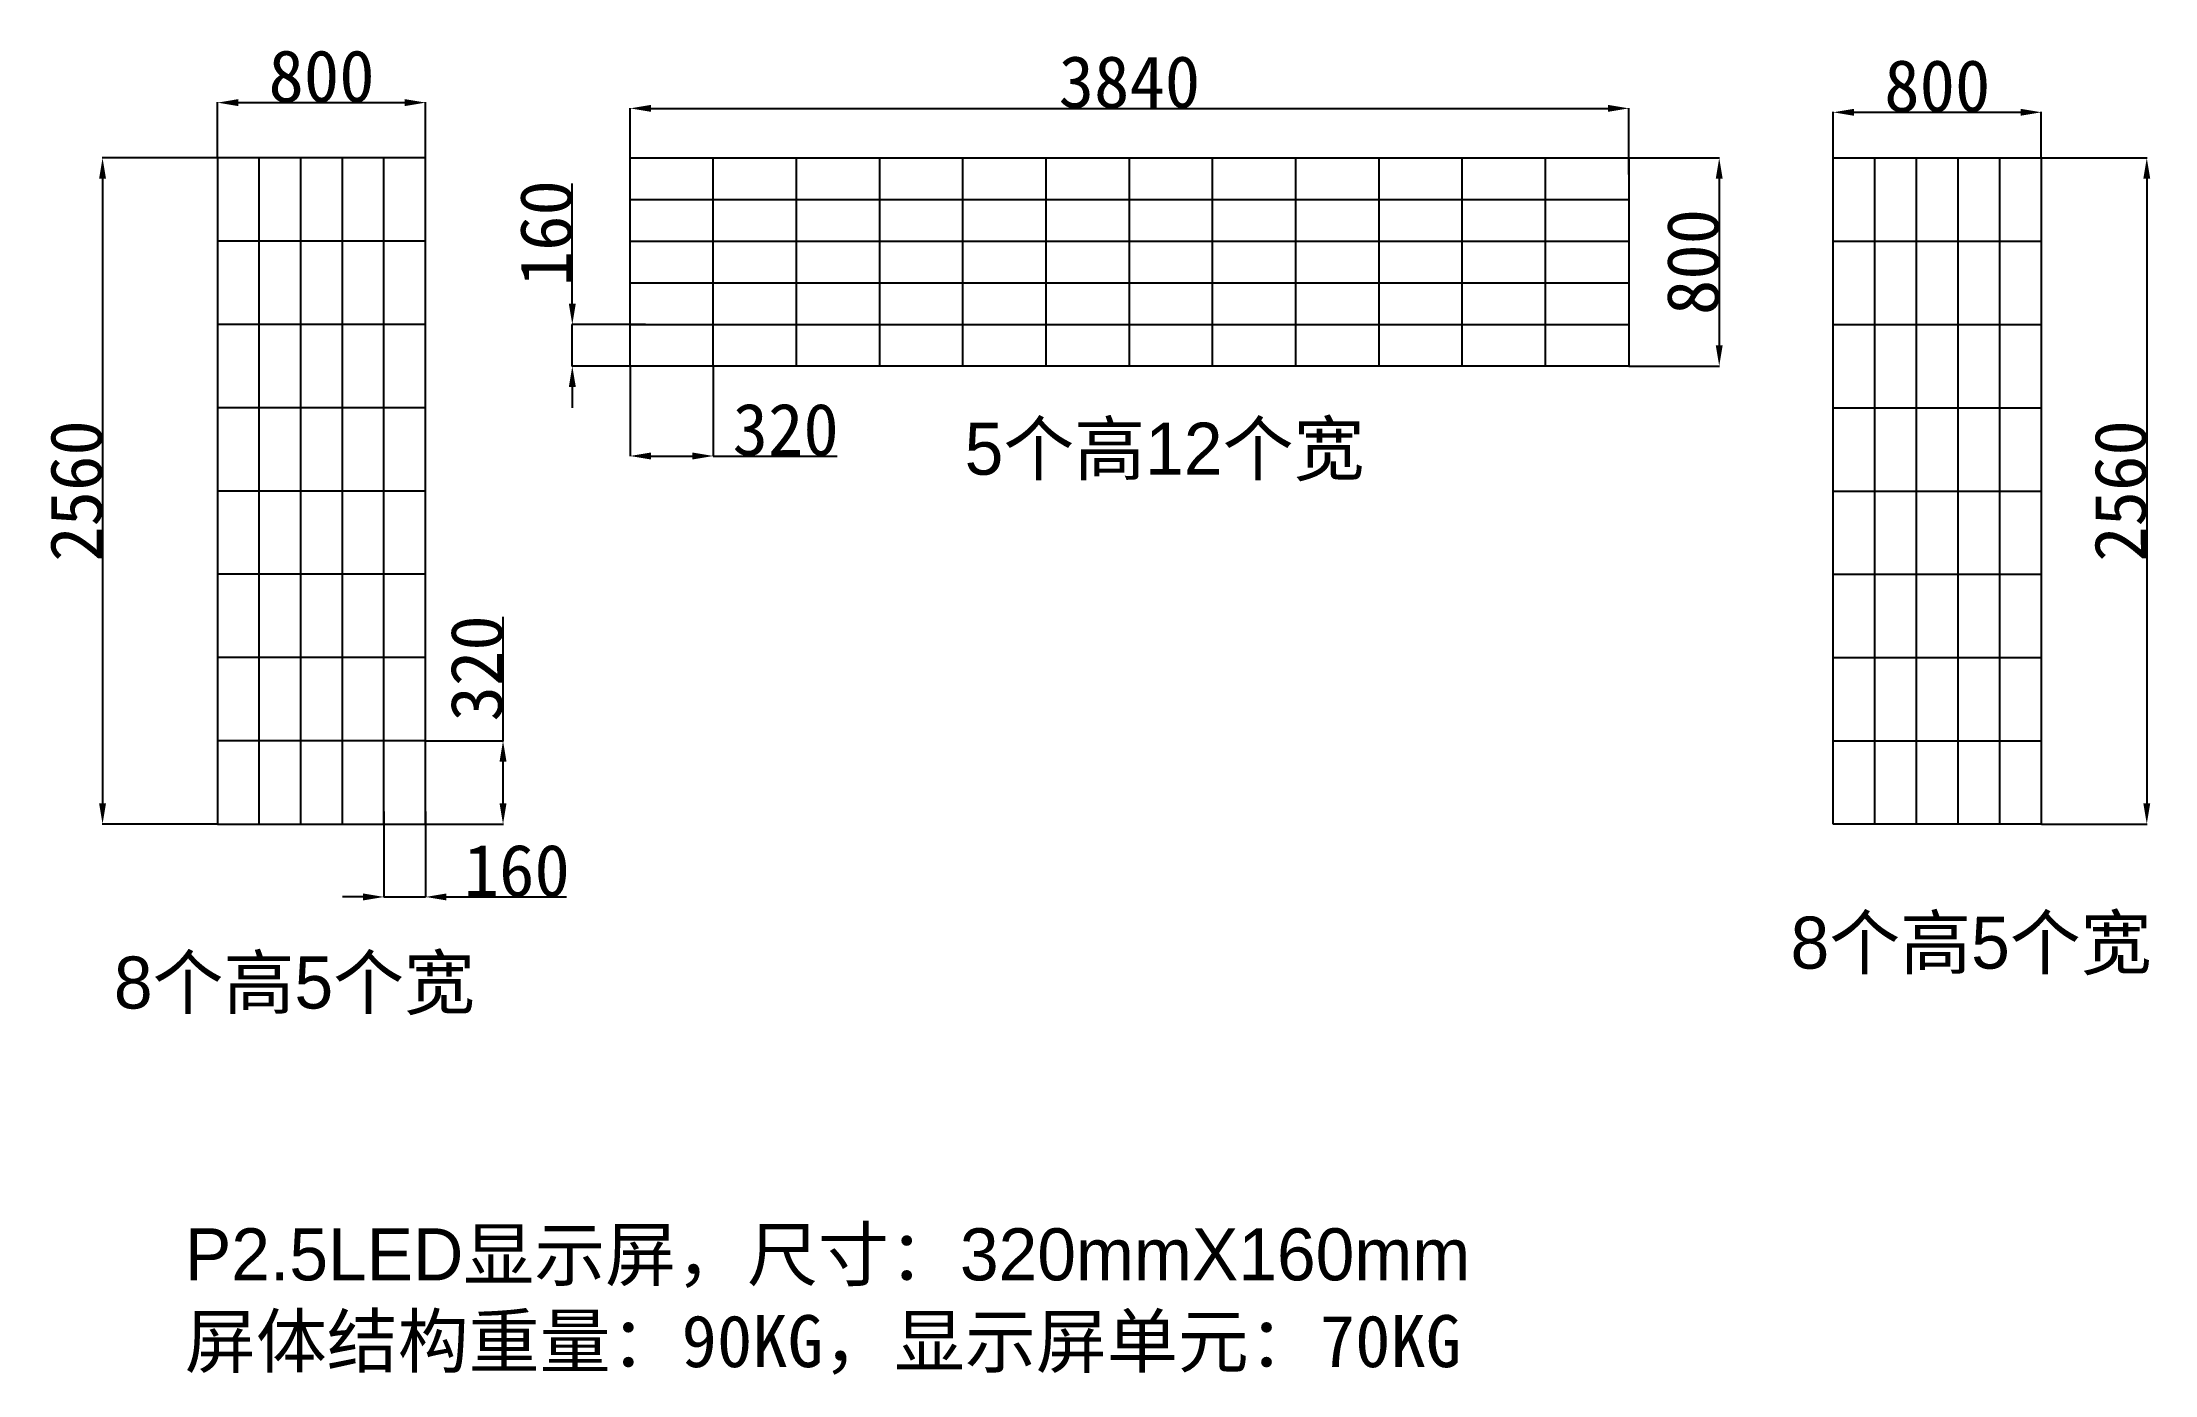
# Model space of a CAD drawing. Header units: millimetres. Extents: x 1693472 to 1701595, y -1723064 to -1717943.
import ezdxf

# ---------------------------------------------------------------- set-up
doc = ezdxf.new("R2010")
doc.units = ezdxf.units.MM
doc.header["$LTSCALE"] = 10
doc.header["$PDSIZE"] = -1
doc.styles.add('SLDTEXTSTYLE0', font='')
doc.styles.get("Standard").update_dxf_attribs({"font": 'Gothic.ttf'})
doc.styles.get('SLDTEXTSTYLE0').set_extended_font_data('宋体')
doc.dimstyles.new('ISO-25', dxfattribs={"dimtxt": 200, "dimasz": 80, "dimexe": 1.25, "dimexo": 0.625, "dimtad": 1, "dimtxsty": 'SLDTEXTSTYLE0', "dimcen": 2.5, "dimazin": 0, "dimtfac": 1, "dimtmove": 0, "dimatfit": 3, "dimfxl": 1, "dimarcsym": 0})

# ---------------------------------------------------------------- blocks, each defined once
blk = doc.blocks.new('*D2878')
at = {"color": 0, "lineweight": -2}
for p, q in [((1699573.3, -1718387.6), (1699921.7, -1718387.6)), ((1699920.5, -1718467.6), (1699920.5, -1719107.6)), ((1699573.3, -1719187.6), (1699921.7, -1719187.6))]:
    blk.add_line(p, q, dxfattribs=at)
at = {"color": 0}
for points in [[(1699907.1, -1718467.6), (1699933.8, -1718467.6), (1699920.5, -1718387.6)], [(1699907.1, -1719107.6), (1699933.8, -1719107.6), (1699920.5, -1719187.6)]]:
    blk.add_solid(points, dxfattribs=at)
at = {"layer": 'Defpoints', "color": 0}
for p in [(1699572.6, -1718387.6), (1699572.6, -1719187.6), (1699920.5, -1719187.6)]:
    blk.add_point(p, dxfattribs=at)
at = {"color": 0, "insert": (1699819.8, -1718787.6), "char_height": 200, "attachment_point": 5, "rotation": 90, "style": 'SLDTEXTSTYLE0'}
blk.add_mtext('800', dxfattribs=at)
blk = doc.blocks.new('*D2879')
at = {"color": 0, "lineweight": -2}
for p, q in [((1700359, -1718387), (1700359, -1718211)), ((1700439, -1718212.3), (1701079, -1718212.3)), ((1701159, -1718387), (1701159, -1718211))]:
    blk.add_line(p, q, dxfattribs=at)
at = {"color": 0}
for points in [[(1700439, -1718198.9), (1700439, -1718225.6), (1700359, -1718212.3)], [(1701079, -1718198.9), (1701079, -1718225.6), (1701159, -1718212.3)]]:
    blk.add_solid(points, dxfattribs=at)
at = {"layer": 'Defpoints', "color": 0}
for p in [(1701159, -1718212.3), (1700359, -1718387.6), (1701159, -1718387.6)]:
    blk.add_point(p, dxfattribs=at)
at = {"color": 0, "insert": (1700759, -1718111.7), "char_height": 200, "attachment_point": 5, "style": 'SLDTEXTSTYLE0'}
blk.add_mtext('800', dxfattribs=at)
blk = doc.blocks.new('*D2880')
at = {"color": 0, "lineweight": -2}
for p, q in [((1701159.6, -1718387.6), (1701565.8, -1718387.6)), ((1701564.5, -1718467.6), (1701564.5, -1720867.6)), ((1701159.6, -1720947.6), (1701565.8, -1720947.6))]:
    blk.add_line(p, q, dxfattribs=at)
at = {"color": 0}
for points in [[(1701551.2, -1718467.6), (1701577.8, -1718467.6), (1701564.5, -1718387.6)], [(1701551.2, -1720867.6), (1701577.8, -1720867.6), (1701564.5, -1720947.6)]]:
    blk.add_solid(points, dxfattribs=at)
at = {"layer": 'Defpoints', "color": 0}
for p in [(1701159, -1718387.6), (1701159, -1720947.6), (1701564.5, -1720947.6)]:
    blk.add_point(p, dxfattribs=at)
at = {"color": 0, "insert": (1701463.9, -1719667.6), "char_height": 200, "attachment_point": 5, "rotation": 90, "style": 'SLDTEXTSTYLE0'}
blk.add_mtext('2560', dxfattribs=at)
blk = doc.blocks.new('*D2881')
at = {"color": 0, "lineweight": -2}
for p, q in [((1694146.3, -1718387), (1694146.3, -1718173.8)), ((1694226.3, -1718175.1), (1694866.3, -1718175.1)), ((1694946.3, -1718387), (1694946.3, -1718173.8))]:
    blk.add_line(p, q, dxfattribs=at)
at = {"color": 0}
for points in [[(1694226.3, -1718161.7), (1694226.3, -1718188.4), (1694146.3, -1718175.1)], [(1694866.3, -1718161.7), (1694866.3, -1718188.4), (1694946.3, -1718175.1)]]:
    blk.add_solid(points, dxfattribs=at)
at = {"layer": 'Defpoints', "color": 0}
for p in [(1694946.3, -1718175.1), (1694146.3, -1718387.6), (1694946.3, -1718387.6)]:
    blk.add_point(p, dxfattribs=at)
at = {"color": 0, "insert": (1694546.3, -1718074.4), "char_height": 200, "attachment_point": 5, "style": 'SLDTEXTSTYLE0'}
blk.add_mtext('800', dxfattribs=at)
blk = doc.blocks.new('*D2882')
at = {"color": 0, "lineweight": -2}
for p, q in [((1694145.7, -1718387.6), (1693703, -1718387.6)), ((1693704.2, -1718467.6), (1693704.2, -1720867.6)), ((1694145.7, -1720947.6), (1693703, -1720947.6))]:
    blk.add_line(p, q, dxfattribs=at)
at = {"color": 0}
for points in [[(1693690.9, -1718467.6), (1693717.6, -1718467.6), (1693704.2, -1718387.6)], [(1693690.9, -1720867.6), (1693717.6, -1720867.6), (1693704.2, -1720947.6)]]:
    blk.add_solid(points, dxfattribs=at)
at = {"layer": 'Defpoints', "color": 0}
for p in [(1694146.3, -1718387.6), (1693704.2, -1720947.6), (1694146.3, -1720947.6)]:
    blk.add_point(p, dxfattribs=at)
at = {"color": 0, "insert": (1693603.6, -1719667.6), "char_height": 200, "attachment_point": 5, "rotation": 90, "style": 'SLDTEXTSTYLE0'}
blk.add_mtext('2560', dxfattribs=at)
blk = doc.blocks.new('*D2883')
at = {"color": 0, "lineweight": -2}
for p, q in [((1695244.1, -1720627.6), (1695244.1, -1720150.8)), ((1694946.9, -1720627.6), (1695245.3, -1720627.6)), ((1695244.1, -1720867.6), (1695244.1, -1720707.6)), ((1694946.9, -1720947.6), (1695245.3, -1720947.6))]:
    blk.add_line(p, q, dxfattribs=at)
at = {"color": 0}
for points in [[(1695230.7, -1720707.6), (1695257.4, -1720707.6), (1695244.1, -1720627.6)], [(1695230.7, -1720867.6), (1695257.4, -1720867.6), (1695244.1, -1720947.6)]]:
    blk.add_solid(points, dxfattribs=at)
at = {"layer": 'Defpoints', "color": 0}
for p in [(1694946.3, -1720627.6), (1695244.1, -1720627.6), (1694946.3, -1720947.6)]:
    blk.add_point(p, dxfattribs=at)
at = {"color": 0, "insert": (1695143.4, -1720349.2), "char_height": 200, "attachment_point": 5, "rotation": 90, "style": 'SLDTEXTSTYLE0'}
blk.add_mtext('320', dxfattribs=at)
blk = doc.blocks.new('*D2884')
at = {"color": 0, "lineweight": -2}
for p, q in [((1694786.3, -1720899.8), (1694786.3, -1721228.8)), ((1694946.3, -1720899.8), (1694946.3, -1721228.8)), ((1694706.3, -1721227.6), (1694626.3, -1721227.6)), ((1694786.3, -1721227.6), (1694946.3, -1721227.6)), ((1695026.3, -1721227.6), (1695487.6, -1721227.6))]:
    blk.add_line(p, q, dxfattribs=at)
at = {"color": 0}
for points in [[(1694706.3, -1721214.3), (1694706.3, -1721240.9), (1694786.3, -1721227.6)], [(1695026.3, -1721214.3), (1695026.3, -1721240.9), (1694946.3, -1721227.6)]]:
    blk.add_solid(points, dxfattribs=at)
at = {"layer": 'Defpoints', "color": 0}
for p in [(1694786.3, -1720899.2), (1694946.3, -1720899.2), (1694946.3, -1721227.6)]:
    blk.add_point(p, dxfattribs=at)
at = {"color": 0, "insert": (1695296.9, -1721127), "char_height": 200, "attachment_point": 5, "style": 'SLDTEXTSTYLE0'}
blk.add_mtext('160', dxfattribs=at)
blk = doc.blocks.new('*D2885')
at = {"color": 0, "lineweight": -2}
for p, q in [((1695732.6, -1719188.2), (1695732.6, -1719534.3)), ((1696052.6, -1719188.2), (1696052.6, -1719534.3)), ((1695812.6, -1719533.1), (1695972.6, -1719533.1)), ((1696052.6, -1719533.1), (1696529.4, -1719533.1))]:
    blk.add_line(p, q, dxfattribs=at)
at = {"color": 0}
for points in [[(1695812.6, -1719519.7), (1695812.6, -1719546.4), (1695732.6, -1719533.1)], [(1695972.6, -1719519.7), (1695972.6, -1719546.4), (1696052.6, -1719533.1)]]:
    blk.add_solid(points, dxfattribs=at)
at = {"layer": 'Defpoints', "color": 0}
for p in [(1695732.6, -1719187.6), (1696052.6, -1719187.6), (1696052.6, -1719533.1)]:
    blk.add_point(p, dxfattribs=at)
at = {"color": 0, "insert": (1696331, -1719432.4), "char_height": 200, "attachment_point": 5, "style": 'SLDTEXTSTYLE0'}
blk.add_mtext('320', dxfattribs=at)
blk = doc.blocks.new('*D2886')
at = {"color": 0, "lineweight": -2}
for p, q in [((1695510.5, -1718947.6), (1695510.5, -1718486.4)), ((1695792, -1719027.6), (1695509.3, -1719027.6)), ((1695510.5, -1719187.6), (1695510.5, -1719027.6)), ((1695792, -1719187.6), (1695509.3, -1719187.6)), ((1695510.5, -1719267.6), (1695510.5, -1719347.6))]:
    blk.add_line(p, q, dxfattribs=at)
at = {"color": 0}
for points in [[(1695497.2, -1718947.6), (1695523.9, -1718947.6), (1695510.5, -1719027.6)], [(1695497.2, -1719267.6), (1695523.9, -1719267.6), (1695510.5, -1719187.6)]]:
    blk.add_solid(points, dxfattribs=at)
at = {"layer": 'Defpoints', "color": 0}
for p in [(1695510.5, -1719027.6), (1695792.7, -1719027.6), (1695792.7, -1719187.6)]:
    blk.add_point(p, dxfattribs=at)
at = {"color": 0, "insert": (1695409.9, -1718677), "char_height": 200, "attachment_point": 5, "rotation": 90, "style": 'SLDTEXTSTYLE0'}
blk.add_mtext('160', dxfattribs=at)
blk = doc.blocks.new('*D2890')
at = {"color": 0, "lineweight": -2}
for p, q in [((1695732.6, -1718451.4), (1695732.6, -1718195.9)), ((1695812.6, -1718197.2), (1699492.6, -1718197.2)), ((1699572.6, -1718451.4), (1699572.6, -1718195.9))]:
    blk.add_line(p, q, dxfattribs=at)
at = {"color": 0}
for points in [[(1695812.6, -1718183.8), (1695812.6, -1718210.5), (1695732.6, -1718197.2)], [(1699492.6, -1718183.8), (1699492.6, -1718210.5), (1699572.6, -1718197.2)]]:
    blk.add_solid(points, dxfattribs=at)
at = {"layer": 'Defpoints', "color": 0}
for p in [(1699572.6, -1718197.2), (1695732.6, -1718452.1), (1699572.6, -1718452.1)]:
    blk.add_point(p, dxfattribs=at)
at = {"color": 0, "insert": (1697652.6, -1718096.5), "char_height": 200, "attachment_point": 5, "style": 'SLDTEXTSTYLE0'}
blk.add_mtext('3840', dxfattribs=at)

msp = doc.modelspace()

# ---------------------------------------------------------------- linework, layer by layer
for p, q in [((1694946.302, -1718387.61), (1694146.302, -1718387.61)), ((1694146.302, -1718387.61), (1694146.302, -1720947.61)), ((1694306.302, -1720947.61), (1694306.302, -1718387.61)), ((1694466.302, -1720947.61), (1694466.302, -1718387.61)), ((1694626.302, -1720947.61), (1694626.302, -1718387.61)), ((1694786.302, -1720947.61), (1694786.302, -1718387.61)), ((1694946.302, -1720947.61), (1694946.302, -1718387.61)), ((1695732.631, -1718387.61), (1699572.631, -1718387.61)), ((1695732.631, -1719187.61), (1695732.631, -1718387.61)), ((1696052.631, -1719187.61), (1696052.631, -1718387.61)), ((1696372.631, -1719187.61), (1696372.631, -1718387.61)), ((1696692.631, -1719187.61), (1696692.631, -1718387.61)), ((1697012.631, -1719187.61), (1697012.631, -1718387.61)), ((1697332.631, -1719187.61), (1697332.631, -1718387.61)), ((1697652.631, -1719187.61), (1697652.631, -1718387.61)), ((1697972.631, -1719187.61), (1697972.631, -1718387.61)), ((1698292.631, -1719187.61), (1698292.631, -1718387.61)), ((1698612.631, -1719187.61), (1698612.631, -1718387.61)), ((1698932.631, -1719187.61), (1698932.631, -1718387.61)), ((1699252.631, -1719187.61), (1699252.631, -1718387.61)), ((1699572.631, -1718387.61), (1699572.631, -1719187.61)), ((1700358.961, -1718387.61), (1701158.961, -1718387.61)), ((1700358.961, -1720947.61), (1700358.961, -1718387.61)), ((1700518.961, -1720947.61), (1700518.961, -1718387.61)), ((1700678.961, -1720947.61), (1700678.961, -1718387.61)), ((1700838.961, -1720947.61), (1700838.961, -1718387.61)), ((1700998.961, -1720947.61), (1700998.961, -1718387.61)), ((1701158.961, -1718387.61), (1701158.961, -1720947.61)), ((1695732.631, -1718547.61), (1699572.631, -1718547.61)), ((1694946.302, -1718707.61), (1694146.302, -1718707.61)), ((1695732.631, -1718707.61), (1699572.631, -1718707.61)), ((1700358.961, -1718707.61), (1701158.961, -1718707.61)), ((1695732.631, -1718867.61), (1699572.631, -1718867.61)), ((1694946.302, -1719027.61), (1694146.302, -1719027.61)), ((1695732.631, -1719027.61), (1699572.631, -1719027.61)), ((1700358.961, -1719027.61), (1701158.961, -1719027.61)), ((1699572.631, -1719187.61), (1695732.631, -1719187.61)), ((1694946.302, -1719347.61), (1694146.302, -1719347.61)), ((1700358.961, -1719347.61), (1701158.961, -1719347.61)), ((1694946.302, -1719667.61), (1694146.302, -1719667.61)), ((1700358.961, -1719667.61), (1701158.961, -1719667.61)), ((1694946.302, -1719987.61), (1694146.302, -1719987.61)), ((1700358.961, -1719987.61), (1701158.961, -1719987.61)), ((1694946.302, -1720307.61), (1694146.302, -1720307.61)), ((1700358.961, -1720307.61), (1701158.961, -1720307.61)), ((1694946.302, -1720627.61), (1694146.302, -1720627.61)), ((1700358.961, -1720627.61), (1701158.961, -1720627.61)), ((1694146.302, -1720947.61), (1694946.302, -1720947.61)), ((1701158.961, -1720947.61), (1700358.961, -1720947.61))]:
    msp.add_line(p, q)

# ---------------------------------------------------------------- texts
at = {"char_height": 200, "width": 8673.51076, "attachment_point": 1}
for s, insert in [('5{\\fSimSun|b0|i0|c134|p2;个高}12{\\fSimSun|b0|i0|c134|p2;个宽}', (1697018.957, -1719405.065)), ('8{\\fSimSun|b0|i0|c134|p2;个高}5{\\fSimSun|b0|i0|c134|p2;个宽}', (1700194.78, -1721303.16)), ('8{\\fSimSun|b0|i0|c134|p2;个高}5{\\fSimSun|b0|i0|c134|p2;个宽}', (1693747.809, -1721456.459)), ('P2.5LED{\\fSimSun|b0|i0|c134|p2;显示屏，尺寸：}320mmX160mm{\\fSimSun|b0|i0|c134|p2;\\P屏体结构重量：90KG，显示屏单元：70KG}', (1694020.933, -1722501.08))]:
    msp.add_mtext(s, dxfattribs=dict(at, insert=insert))

# ---------------------------------------------------------------- dimensions: what is measured, and where the dimension line sits
for base, p1, p2, picture, middle in [((1694946.302, -1718175.057), (1694146.302, -1718387.61), (1694946.302, -1718387.61), '*D2881', (1694546.302, -1718074.432)), ((1699572.631, -1718197.157), (1695732.631, -1718452.075), (1699572.631, -1718452.075), '*D2890', (1697652.631, -1718096.532)), ((1701158.961, -1718212.282), (1700358.961, -1718387.61), (1701158.961, -1718387.61), '*D2879', (1700758.961, -1718111.657)), ((1696052.631, -1719533.066), (1695732.631, -1719187.61), (1696052.631, -1719187.61), '*D2885', (1696331.034, -1719432.441)), ((1694946.302, -1721227.599), (1694786.302, -1720899.21), (1694946.302, -1720899.21), '*D2884', (1695296.927, -1721126.974))]:
    dim = msp.add_linear_dim(base=base, p1=p1, p2=p2, dimstyle='ISO-25')
    dim.commit()
    dim.dimension.update_dxf_attribs({"geometry": picture, "text_midpoint": middle})
for base, p1, p2, picture, middle in [((1693704.239, -1720947.61), (1694146.302, -1718387.61), (1694146.302, -1720947.61), '*D2882', (1693603.614, -1719667.61)), ((1699920.458, -1719187.61), (1699572.631, -1718387.61), (1699572.631, -1719187.61), '*D2878', (1699819.833, -1718787.61)), ((1701564.506, -1720947.61), (1701158.961, -1718387.61), (1701158.961, -1720947.61), '*D2880', (1701463.881, -1719667.61)), ((1695510.523, -1719027.61), (1695792.669, -1719187.61), (1695792.669, -1719027.61), '*D2886', (1695409.898, -1718676.985)), ((1695244.064, -1720627.61), (1694946.302, -1720947.61), (1694946.302, -1720627.61), '*D2883', (1695143.439, -1720349.207))]:
    dim = msp.add_linear_dim(base=base, p1=p1, p2=p2, angle=90, dimstyle='ISO-25')
    dim.commit()
    dim.dimension.update_dxf_attribs({"geometry": picture, "text_midpoint": middle})

doc.saveas('drawing.dxf')
